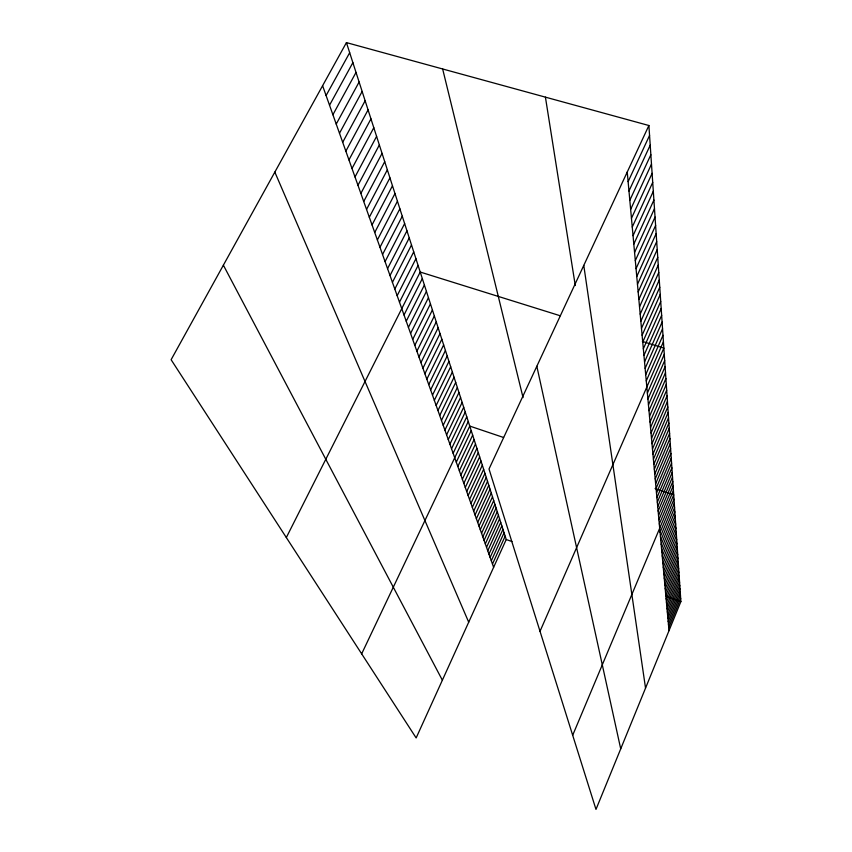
<?xml version="1.0" encoding="UTF-8"?>
<svg xmlns="http://www.w3.org/2000/svg" width="852" height="852" viewBox="0 0 852 852"><rect width="100%" height="100%" fill="white"/><g stroke="black" fill="none" stroke-linecap="round" stroke-linejoin="round"><path stroke-width="1.28" d="M648.894 125.51L680.886 601.587L595.985 809.4L489.016 468.994L648.894 125.51L346.434 42.6L171.114 359.704L416.149 737.938L506.237 539.529L346.434 42.6M667.329 612.066L679.587 582.214M667.617 615.25L679.811 585.526M667.904 618.392L680.034 588.807M668.192 621.502L680.247 592.055M668.469 624.58L680.471 595.26M668.745 627.636L680.684 598.445M665.827 595.644L678.437 565.089M666.136 598.999L678.671 568.582M666.434 602.321L678.906 572.043M666.743 605.602L679.14 575.473M667.031 608.85L679.363 578.859M664.251 578.306L677.223 547.005M664.571 581.852L677.468 550.701M664.89 585.356L677.713 554.354M665.21 588.828L677.958 557.975M665.518 592.257L678.203 561.553M662.579 559.945L675.934 527.878M662.92 563.704L676.2 531.797M663.261 567.411L676.456 535.663M663.591 571.085L676.722 539.486M663.921 574.717L676.967 543.267M661.173 544.471L674.859 511.764M661.525 548.411L675.135 515.865M661.887 552.298L675.402 519.912M662.238 556.143L675.668 523.916M572.682 735.265L673.719 494.874L655.092 488.59M660.066 532.372L674.007 499.165M660.438 536.462L674.294 503.415M660.811 540.487L674.571 507.622M658.127 511.115L672.526 477.045M658.532 515.481L672.824 481.582M658.926 519.784L673.123 486.066M659.31 524.044L673.421 490.496M656.487 493.106L671.259 458.301M656.913 497.696L671.578 463.073M657.318 502.222L671.898 467.791M657.733 506.695L672.217 472.445M655.209 478.973L670.279 443.604M655.635 483.744L670.609 448.567M656.072 488.452L670.939 453.466M653.867 464.276L669.246 428.322M654.315 469.239L669.597 433.487M654.762 474.138L669.938 438.578M651.993 443.732L667.808 406.968M652.472 448.972L668.181 412.411M652.941 454.137L668.543 417.789M653.409 459.239L668.895 423.093M650.523 427.555L666.679 390.173M651.024 433.029L667.063 395.85M651.514 438.418L667.446 401.452M649.501 416.394L665.902 378.576M650.012 422.017L666.296 384.422M647.925 399.045L664.698 360.566M648.457 404.913L665.103 366.658M648.99 410.696L665.508 372.654M646.274 380.908L663.431 341.748M540.019 631.311L663.857 348.106L642.355 341.396M647.382 393.091L664.272 354.379M645.134 368.362L662.558 328.734M645.709 374.688L662.994 335.283M643.345 348.819L661.195 308.456M643.952 355.433L661.653 315.315M644.549 361.951L662.111 322.077M642.12 335.273L660.247 294.419M642.738 342.099L660.726 301.491M640.842 321.3L659.278 279.935M641.481 328.339L659.767 287.23M639.532 306.869L658.266 264.983M640.193 314.143L658.777 272.523M638.169 291.959L657.233 249.54M638.851 299.478L657.755 257.325M636.763 276.549L656.157 233.586M637.477 284.323L656.7 241.638M635.315 260.616L655.05 217.1M636.05 268.657L655.614 225.418M490.134 557.474L502.968 529.337M633.813 244.13L653.91 200.039M491.316 560.786L504.065 532.766M492.477 564.056L505.161 536.164M634.57 252.448L654.485 208.644M632.259 227.058L652.717 182.381M486.535 547.335L499.591 518.836M487.749 550.754L500.72 522.372M633.047 235.674L653.314 191.295M488.952 554.13L501.849 525.876M482.828 536.888L496.098 508.005M631.46 218.293L652.11 173.329M484.074 540.402L497.28 511.647M485.31 543.895L498.441 515.258M478.994 526.099L492.509 496.822M629.82 200.295L650.864 154.713M480.283 529.731L493.723 500.593M481.561 533.331L494.916 504.32M630.65 209.379L651.492 164.106M628.126 181.625L649.565 135.425M475.043 514.949L488.792 485.289M476.375 518.708L490.049 489.176M628.978 191.04L650.214 145.16M477.695 522.425L491.284 493.02M470.954 503.447L484.969 473.361M472.327 507.323L486.258 477.386M473.691 511.157L487.536 481.359M466.726 491.54L481.007 461.049M468.153 495.555L482.338 465.203M469.558 499.517L483.659 469.303M463.829 483.382L478.291 452.604M465.288 487.493L479.655 456.853M459.356 470.794L474.095 439.579M460.868 475.043L475.512 443.967M462.359 479.239L476.907 448.312M456.289 462.157L471.22 430.633M457.833 466.502L472.668 435.127M451.528 448.77L466.768 416.788M453.136 453.296L468.27 421.463M361.663 653.846L469.761 426.085L503.585 437.491M448.258 439.557L463.701 407.256M449.909 444.19L465.245 412.048M444.904 430.111L460.57 397.49M446.597 434.861L462.146 402.4M441.474 420.441L457.354 387.49M443.2 425.308L458.962 392.527M437.949 410.526L454.052 377.244M439.728 415.51L455.713 382.399M432.497 395.168L448.951 361.376M434.339 400.355L450.676 366.733M436.16 405.477L452.369 372.026M430.633 389.928L447.204 355.955M426.831 379.225L443.647 344.9M428.748 384.603L445.436 350.47M422.933 368.234L440.005 333.558M424.892 373.762L441.837 339.266M418.928 356.956L436.256 321.907M420.941 362.632L438.141 327.764M414.807 345.369L432.411 309.947M416.884 351.194L434.35 315.964M410.579 333.462L428.46 297.657M412.709 339.447L430.441 303.844M408.427 327.381L426.437 291.384M404.018 314.974L422.326 278.572M406.234 321.215L424.392 285.026M286.325 537.548L420.217 272.044L560.169 315.741M397.17 295.687L415.925 258.688M399.481 302.204L418.087 265.409M394.817 289.073L413.731 251.862M390.014 275.547L409.248 237.921M392.431 282.353L411.505 244.95M387.564 268.636L406.958 230.807M382.548 254.503L402.272 216.238M385.072 261.628L404.636 223.575M379.981 247.282L399.876 208.793M377.372 239.945L397.447 201.232M372.036 224.928L392.474 185.768M374.731 232.489L394.977 193.564M369.31 217.249L389.928 177.855M366.541 209.443L387.351 169.825M360.865 193.457L382.058 153.371M363.729 201.509L384.721 161.667M357.957 185.278L379.353 144.957M355.007 176.96L376.595 136.395M352.004 168.504L373.804 127.704M348.947 159.91L370.961 118.865M345.848 151.177L368.075 109.876M342.696 142.295L365.135 100.749M339.49 133.263L362.143 91.462M336.22 124.083L359.107 82.016M332.908 114.732L356.019 72.42M329.532 105.222L352.877 62.643M326.092 95.552L349.682 52.707M506.237 539.529L511.956 541.553M666.37 596.432L680.886 601.587M223.373 265.174L442.369 680.194M274.834 172.104L468.707 622.194M322.599 85.711L493.627 567.304M442.646 68.969L523.053 397.607M536.835 366.275L620.714 748.855M545.418 97.149L575.281 285.526M583.78 265.419L645.539 688.107M627.242 172.029L669.022 630.65"/></g></svg>
